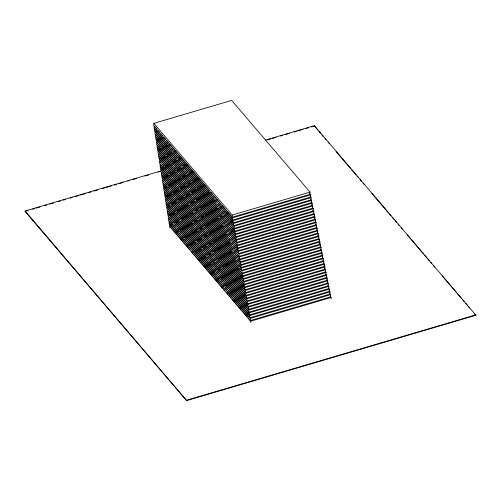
<?xml version="1.0" encoding="UTF-8"?>
<svg xmlns="http://www.w3.org/2000/svg" width="501" height="501" viewBox="0 0 501 501"><rect width="100%" height="100%" fill="white"/><g stroke="black" fill="none" stroke-linecap="round" stroke-linejoin="round"><path stroke-width="0.75" d="M160.727 170.979L25.088 210.996L25.05 211.428L186.648 400.606L475.912 315.261L314.352 125.651L265.643 140.023M153.863 123.352L153.669 125.613L232.001 217.315L309.806 194.363L310.006 192.096L231.675 100.394L153.863 123.352L232.201 215.054L232.001 217.315M156.431 139.647L156.231 141.908L234.95 234.061L313.138 210.99L313.338 208.729L312.317 207.539M159.418 158.654L159.218 160.921L238.388 253.6L317.027 230.397L317.221 228.137L316.206 226.947M162.405 177.667L162.205 179.928L241.826 273.139L320.916 249.805L321.11 247.544L320.095 246.354M165.386 196.674L165.192 198.935L245.271 292.678L324.805 269.212L325.005 266.952L323.99 265.768M168.374 215.68L168.173 217.941L248.709 312.223L328.7 288.62L328.9 286.359L327.886 285.175M169.939 228.049L170.071 226.54L189.892 249.742M186.648 400.606L25.088 210.996M309.549 193.687L310.564 194.87L310.363 197.131L232.495 220.108L232.689 217.847L222.068 205.41M310.1 196.455L311.115 197.644L310.921 199.905L232.984 222.901L233.184 220.634L221.035 206.412M310.658 199.229L311.672 200.413L311.472 202.673L233.479 225.688L233.673 223.427L225.569 213.94M311.209 201.997L312.223 203.187L312.029 205.448L233.967 228.481L234.167 226.22L230.109 221.467M311.766 204.771L312.781 205.961L312.58 208.222L234.455 231.268L234.656 229.007L229.076 222.475M234.95 234.061L235.151 231.8L230.579 226.452M312.875 210.314L313.889 211.503L313.695 213.764L235.439 236.854L235.639 234.593L229.539 227.454M313.432 213.094L314.446 214.278L314.246 216.538L235.933 239.641L236.128 237.38L231.074 231.468M313.989 215.862L315.004 217.046L314.803 219.306L236.422 242.434L236.622 240.173L230.047 232.477M314.547 218.636L315.555 219.82L315.361 222.081L236.917 245.227L237.111 242.966L234.581 240.004M315.098 221.404L316.112 222.594L315.912 224.855L237.405 248.02L237.606 245.753L236.084 243.974M315.655 224.179L316.67 225.362L316.469 227.623L237.9 250.807L238.094 248.546L235.05 244.983M238.388 253.6L238.589 251.339L236.56 248.959M238.883 256.393L239.077 254.132L317.778 230.911L317.578 233.172L238.883 256.393L159.65 163.633L159.844 161.372L160.859 162.562M317.315 232.489L318.335 233.679L318.135 235.946L239.372 259.18L239.572 256.919L237.537 254.539M317.878 235.27L318.886 236.453L318.692 238.714L239.866 261.973L240.06 259.712L239.052 258.529M318.436 238.044L319.444 239.227L319.243 241.488L240.355 264.766L240.555 262.505L238.025 259.543M318.987 240.812L320.001 242.002L319.801 244.263L240.843 267.559L241.044 265.292L239.522 263.513M241.338 270.346L241.532 268.085L320.559 244.77L320.358 247.031L241.338 270.346L161.779 177.21L161.98 174.949L192.891 211.14M241.826 273.139L242.027 270.878L239.998 268.505M242.321 275.932L242.515 273.671L321.667 250.318L321.467 252.579L242.321 275.932L162.631 182.646L162.831 180.379L163.846 181.569M321.21 251.897L322.224 253.086L322.024 255.347L242.81 278.725L243.01 276.458L211.009 238.996M321.761 254.671L322.782 255.861L322.581 258.121L243.304 281.512L243.499 279.251L215.536 246.517M322.325 257.451L323.333 258.635L323.139 260.896L243.793 284.305L243.993 282.044L202.536 233.51M322.882 260.219L323.89 261.409L323.696 263.67L244.288 287.098L244.482 284.837L207.038 241M323.433 262.994L324.448 264.177L324.247 266.438L244.776 289.891L244.976 287.624L211.554 248.502M245.271 292.678L245.465 290.417L213.539 253.043M324.548 268.536L325.562 269.726L325.362 271.987L245.759 295.471L245.96 293.21L218.06 260.551M325.099 271.31L326.113 272.494L325.919 274.761L246.248 298.264L246.448 296.003L222.588 268.073M325.656 274.078L326.671 275.268L326.477 277.529L246.742 301.057L246.943 298.796L221.536 269.056M326.22 276.859L327.228 278.042L327.028 280.303L247.231 303.85L247.431 301.589L208.522 256.042M326.771 279.633L327.786 280.817L327.585 283.078L247.726 306.637L247.92 304.376L213.031 263.532M327.328 282.401L328.343 283.585L328.142 285.852L248.214 309.43L248.415 307.169L220.578 274.586M248.709 312.223L248.903 309.962L225.099 282.094M328.443 287.943L329.458 289.133L329.257 291.394L249.197 315.016L249.398 312.756L224.053 283.084M328.994 290.718L330.009 291.908L329.815 294.168L249.692 317.809L249.886 315.549L228.581 290.599M329.552 293.492L330.566 294.682L330.372 296.943L250.181 320.602L250.381 318.342L233.115 298.126M250.738 322.638L250.869 321.128L232.069 299.122M314.352 125.651L317.872 130.247M330.992 298.959L331.123 297.45L330.109 296.26M25.802 211.209L28.05 210.545M32.546 209.218L34.794 208.554M36.291 208.109L40.036 207.007M44.533 205.679L46.781 205.015M49.781 204.132L53.526 203.024M58.022 201.703L60.27 201.039M63.27 200.15L65.518 199.486M70.015 198.164L72.263 197.5M75.256 196.617L79.008 195.509M80.504 195.064L85.752 193.518M88.746 192.635L90.994 191.971M93.994 191.088L97.739 189.979M102.235 188.652L104.484 187.994M105.987 187.549L111.228 186.003M114.228 185.12L116.476 184.456M119.476 183.566L123.221 182.464M127.717 181.137L129.966 180.473M132.965 179.59L136.71 178.481M144.952 176.051L148.703 174.943M158.441 172.068L160.689 171.411M267.102 140.011L270.853 138.902M272.35 138.464L276.095 137.355M280.591 136.028L282.84 135.37M285.839 134.481L289.584 133.379M294.081 132.051L296.329 131.387M297.832 130.943L303.074 129.396M306.073 128.513L308.322 127.849M311.321 126.966L313.57 126.302M232.201 215.054L310.006 192.096M232.689 217.847L310.564 194.87M233.184 220.634L311.115 197.644M233.673 223.427L311.672 200.413M234.167 226.22L312.223 203.187M234.656 229.007L312.781 205.961M235.151 231.8L313.338 208.729M235.639 234.593L313.889 211.503M236.128 237.38L314.446 214.278M236.622 240.173L315.004 217.046M237.111 242.966L315.555 219.82M237.606 245.753L316.112 222.594M238.094 248.546L316.67 225.362M238.589 251.339L317.221 228.137M239.572 256.919L318.335 233.679M240.06 259.712L318.886 236.453M240.555 262.505L319.444 239.227M241.044 265.292L320.001 242.002M242.027 270.878L321.11 247.544M243.01 276.458L322.224 253.086M243.499 279.251L322.782 255.861M243.993 282.044L323.333 258.635M244.482 284.837L323.89 261.409M244.976 287.624L324.448 264.177M245.465 290.417L325.005 266.952M245.96 293.21L325.562 269.726M246.448 296.003L326.113 272.494M246.943 298.796L326.671 275.268M247.431 301.589L327.228 278.042M247.92 304.376L327.786 280.817M248.415 307.169L328.343 283.585M248.903 309.962L328.9 286.359M249.398 312.756L329.458 289.133M249.886 315.549L330.009 291.908M250.381 318.342L330.566 294.682M250.869 321.128L331.123 297.45M186.685 400.174L475.95 314.828M318.893 131.437L320.415 133.222M321.936 135.007L323.464 136.792M324.986 138.577L326.007 139.766M328.036 142.146L329.051 143.33M336.165 151.659L350.393 168.317M351.414 169.507L355.986 174.862M357 176.051L358.528 177.836M360.05 179.621L361.578 181.406M363.1 183.191L364.114 184.381M371.742 193.305L388.507 212.938M389.527 214.127L391.049 215.912M392.571 217.697L394.099 219.482M395.114 220.672L396.642 222.457M398.163 224.241L399.178 225.431M401.213 227.811L402.228 229.001M407.313 234.944L423.57 253.982M424.585 255.172L426.62 257.552M427.635 258.741L429.163 260.526M430.685 262.311L431.699 263.501M433.734 265.881L434.749 267.071M442.377 275.995L456.092 292.058M457.112 293.248L461.684 298.602M462.699 299.792L464.227 301.577M465.748 303.362L467.276 305.147M468.798 306.931L469.813 308.121M474.898 314.071L475.912 315.261M316.764 229.721L317.778 230.911M319.544 243.586L320.559 244.77M320.653 249.129L321.667 250.318M156.819 129.026L154.295 126.064L154.095 128.331L232.495 220.108M158.341 130.805L159.349 131.988M160.871 133.767L162.387 135.539M163.902 137.318L165.418 139.096M166.432 140.28L168.455 142.647M169.47 143.831L209.424 190.605M210.94 192.384L212.462 194.163M213.47 195.346L215.493 197.713M216.507 198.897L221.06 204.226M164.341 140.042L154.721 128.782L154.521 131.043L232.984 222.901M165.856 141.821L167.378 143.599M168.386 144.783L169.908 146.561M171.423 148.34L172.945 150.118M173.953 151.302L211.923 195.747M212.931 196.931L213.946 198.12M215.468 199.893L216.983 201.671M218.505 203.45L220.02 205.228M171.868 151.07L155.147 131.5L154.947 133.761L233.479 225.688M173.384 152.849L174.905 154.627M175.92 155.817L177.442 157.596M178.45 158.779L180.479 161.153M181.494 162.337L215.944 202.667M217.459 204.452L218.981 206.23M219.995 207.414L221.517 209.193M222.525 210.382L224.554 212.75M176.365 158.554L155.573 134.218L155.379 136.479L233.967 228.481M177.886 160.333L179.408 162.111M180.423 163.301L182.445 165.674M183.46 166.864L188.025 172.206M189.04 173.39L217.434 206.631M218.956 208.41L220.478 210.195M221.492 211.378L223.515 213.752M224.529 214.942L229.095 220.283M180.867 166.038L156.005 136.93L155.805 139.19L234.455 231.268M182.389 167.822L183.911 169.601M185.433 171.386L186.954 173.171M187.969 174.354L219.939 211.779M220.954 212.969L221.968 214.159M223.49 215.937L225.018 217.722M226.032 218.912L228.061 221.285M156.938 140.242L185.884 174.129M186.898 175.319L188.426 177.103M189.948 178.888L191.47 180.667M192.49 181.857L223.972 218.718M224.993 219.908L227.022 222.287M228.036 223.477L229.558 225.262M157.871 143.555L156.857 142.365L156.656 144.626L235.439 236.854M158.892 144.745L160.921 147.125M161.942 148.315L190.405 181.631M191.42 182.821L193.455 185.207M194.469 186.397L195.991 188.182M197.012 189.372L225.475 222.688M226.997 224.473L228.525 226.258M162.844 151.584L157.283 145.077L157.089 147.338L235.933 239.641M163.852 152.767L165.374 154.546M166.889 156.318L168.405 158.097M169.413 159.28L171.436 161.648M172.444 162.831L218.442 216.67M219.958 218.449L221.473 220.221M222.482 221.404L224.504 223.772M225.519 224.955L227.034 226.734M228.043 227.917L230.065 230.285M170.359 162.6L157.709 147.795L157.514 150.056L236.422 242.434M171.367 163.783L172.889 165.562M174.404 167.334L175.92 169.113M176.934 170.296L178.957 172.663M179.965 173.847L222.964 224.185M224.479 225.964L226.001 227.736M227.009 228.919L229.032 231.293M175.35 170.659L158.141 150.513L157.94 152.774L236.917 245.227M176.365 171.843L177.88 173.622M178.895 174.811L180.917 177.179M181.932 178.362L183.447 180.141M184.462 181.331L186.491 183.698M187.499 184.882L224.454 228.149M225.976 229.928L227.492 231.706M229.013 233.485L230.529 235.257M231.543 236.447L233.566 238.814M182.377 181.105L158.566 153.225L158.366 155.485L237.405 248.02M183.898 182.884L185.42 184.662M186.428 185.846L188.457 188.219M189.472 189.409L194.031 194.745M195.046 195.935L226.458 232.708M227.98 234.487L229.496 236.265M230.51 237.449L232.539 239.822M233.554 241.012L235.069 242.791M186.879 188.589L158.992 155.943L158.792 158.203L237.9 250.807M188.401 190.374L189.923 192.152M191.445 193.931L192.966 195.716M193.981 196.899L227.955 236.672M229.477 238.457L230.999 240.236M232.52 242.014L234.042 243.799M160.433 159.844L191.388 196.085M192.91 197.87L194.438 199.649M195.96 201.433L197.482 203.218M198.496 204.402L229.959 241.238M231.481 243.023L232.495 244.206M234.017 245.991L235.545 247.776M162.387 164.347L163.908 166.132M164.923 167.321L166.958 169.695M167.973 170.885L196.417 204.183M197.432 205.372L199.461 207.752M200.475 208.942L202.003 210.727M203.018 211.91L231.462 245.208M232.984 246.993L234.506 248.778M235.52 249.968L237.555 252.347M165.862 170.634L160.27 164.09L160.076 166.351L239.372 259.18M166.883 171.824L168.405 173.609M169.933 175.394L171.455 177.179M172.469 178.369L198.396 208.717M199.411 209.906L200.939 211.698M201.953 212.887L203.988 215.267M205.003 216.457L232.959 249.185M234.487 250.97L236.009 252.755M176.371 185.151L160.702 166.802L160.502 169.069L239.866 261.973M177.379 186.334L178.895 188.107M180.41 189.885L181.932 191.658M182.94 192.841L184.963 195.208M185.971 196.392L187.994 198.759M189.009 199.943L231.976 250.243M233.491 252.022L235.007 253.794M236.015 254.978L238.038 257.345M181.362 193.211L161.128 169.52L160.927 171.78L240.355 264.766M182.377 194.394L183.892 196.173M184.9 197.356L186.929 199.724M187.938 200.907L189.453 202.686M190.468 203.869L192.49 206.237M193.505 207.427L233.472 254.214M234.988 255.986L236.503 257.764M188.389 203.65L161.554 172.238L161.353 174.498L240.843 267.559M189.904 205.429L191.426 207.207M192.44 208.391L194.463 210.764M195.478 211.948L196.993 213.727M198.008 214.91L200.031 217.284M201.045 218.467L235.476 258.773M236.992 260.551L238.514 262.33M194.407 212.919L195.929 214.697M197.45 216.476L198.972 218.254M199.98 219.444L236.973 262.749M238.495 264.528L240.017 266.307M163.42 178.851L197.4 218.63M198.922 220.415L200.444 222.194M201.959 223.972L203.481 225.757M204.496 226.94L206.525 229.32M207.539 230.504L238.476 266.72M165.368 183.353L166.889 185.138M168.417 186.917L169.939 188.702M170.954 189.892L202.423 226.728M203.437 227.917L204.959 229.702M206.481 231.481L208.003 233.266M209.017 234.455L211.053 236.829M212.067 238.019L240.486 271.291M168.843 189.641L163.257 183.097L163.063 185.357L242.81 278.725M170.371 191.426L171.893 193.204M172.908 194.394L174.436 196.179M175.45 197.369L177.479 199.749M178.5 200.939L206.944 234.236M207.959 235.426L209.994 237.806M173.346 197.118L163.683 185.815L163.489 188.075L243.304 281.512M174.868 198.903L176.396 200.694M177.41 201.884L179.446 204.264M180.46 205.454L208.422 238.188M209.95 239.973L211.472 241.758M212.487 242.947L214.522 245.327M189.898 218.712L164.109 188.526L163.915 190.787L243.793 284.305M190.906 219.895L192.422 221.674M193.937 223.446L195.459 225.225M196.467 226.408L198.49 228.775M199.498 229.959L201.521 232.326M194.388 226.195L164.535 191.244L164.341 193.505L244.288 287.098M195.91 227.968L197.425 229.746M198.44 230.93L200.463 233.303M201.477 234.487L202.993 236.265M204.007 237.449L206.03 239.816M199.398 234.274L164.961 193.962L164.766 196.223L244.776 289.891M200.413 235.457L201.928 237.236M203.45 239.015L204.972 240.793M205.98 241.977L208.009 244.35M209.017 245.534L210.539 247.312M166.401 197.864L168.43 200.237M169.444 201.421L203.907 241.764M204.922 242.954L206.443 244.732M207.959 246.511L209.481 248.296M210.495 249.479L212.524 251.853M167.334 201.17L165.818 199.392L165.618 201.653L245.759 295.471M168.349 202.36L169.87 204.139M171.392 205.924L172.914 207.702M173.928 208.892L175.957 211.265M176.972 212.455L208.422 249.266M209.437 250.456L210.959 252.241M212.48 254.02L214.002 255.798M215.017 256.988L217.046 259.361M174.874 212.211L166.244 202.103L166.044 204.364L246.248 298.264M175.889 213.395L177.41 215.18M178.932 216.964L180.454 218.743M181.468 219.933L212.944 256.781M214.466 258.56L215.987 260.345M217.008 261.535L218.53 263.319M219.544 264.503L221.574 266.883M179.371 219.689L166.67 204.821L166.47 207.082L246.742 301.057M180.892 221.473L182.414 223.258M183.435 224.448L188.007 229.802M189.021 230.992L214.422 260.727M215.95 262.511L217.472 264.296M218.486 265.486L220.521 267.866M195.39 240.662L167.096 207.533L166.896 209.8L247.231 303.85M197.407 243.029L198.421 244.212M199.937 245.985L201.452 247.757M202.968 249.536L204.483 251.308M205.491 252.491L207.514 254.859M203.425 252.285L167.522 210.251L167.321 212.512L247.726 306.637M204.433 253.468L205.949 255.241M207.47 257.019L208.986 258.798M209.994 259.981L212.017 262.349M207.928 259.775L167.948 212.969L167.747 215.23L248.214 309.43M209.443 261.547L210.965 263.326M211.973 264.509L214.002 266.883M215.01 268.066L216.532 269.845M217.54 271.028L219.57 273.402M169.889 217.459L171.411 219.238M172.425 220.427L174.448 222.795M175.463 223.985L212.437 267.271M213.958 269.05L215.474 270.828M216.488 272.012L218.517 274.385M219.526 275.569L224.085 280.904M172.851 223.145L168.799 218.398L168.599 220.659L249.197 315.016M174.373 224.924L175.895 226.702M177.417 228.487L178.932 230.266M179.947 231.449L181.976 233.829M182.99 235.013L214.929 272.4M215.937 273.59L216.952 274.773M218.474 276.552L219.995 278.337M221.01 279.52L223.039 281.894M178.356 231.8L169.219 221.11L169.025 223.371L249.692 317.809M179.371 232.99L180.385 234.18M181.907 235.958L183.429 237.743M184.95 239.522L186.472 241.307M187.487 242.49L218.943 279.314M220.465 281.099L221.48 282.288M223.001 284.067L224.523 285.852M225.538 287.035L227.567 289.415M185.389 242.252L169.645 223.828L169.451 226.089L250.181 320.602M186.403 243.442L188.432 245.822M189.447 247.012L190.975 248.79M191.989 249.98L194.019 252.36M195.033 253.55L223.471 286.835M224.993 288.62L226.515 290.398M227.529 291.588L232.101 296.943M191.413 251.527L192.941 253.312M193.956 254.502L224.955 290.793M226.477 292.578L228.005 294.363M229.02 295.552L231.055 297.932"/></g></svg>
